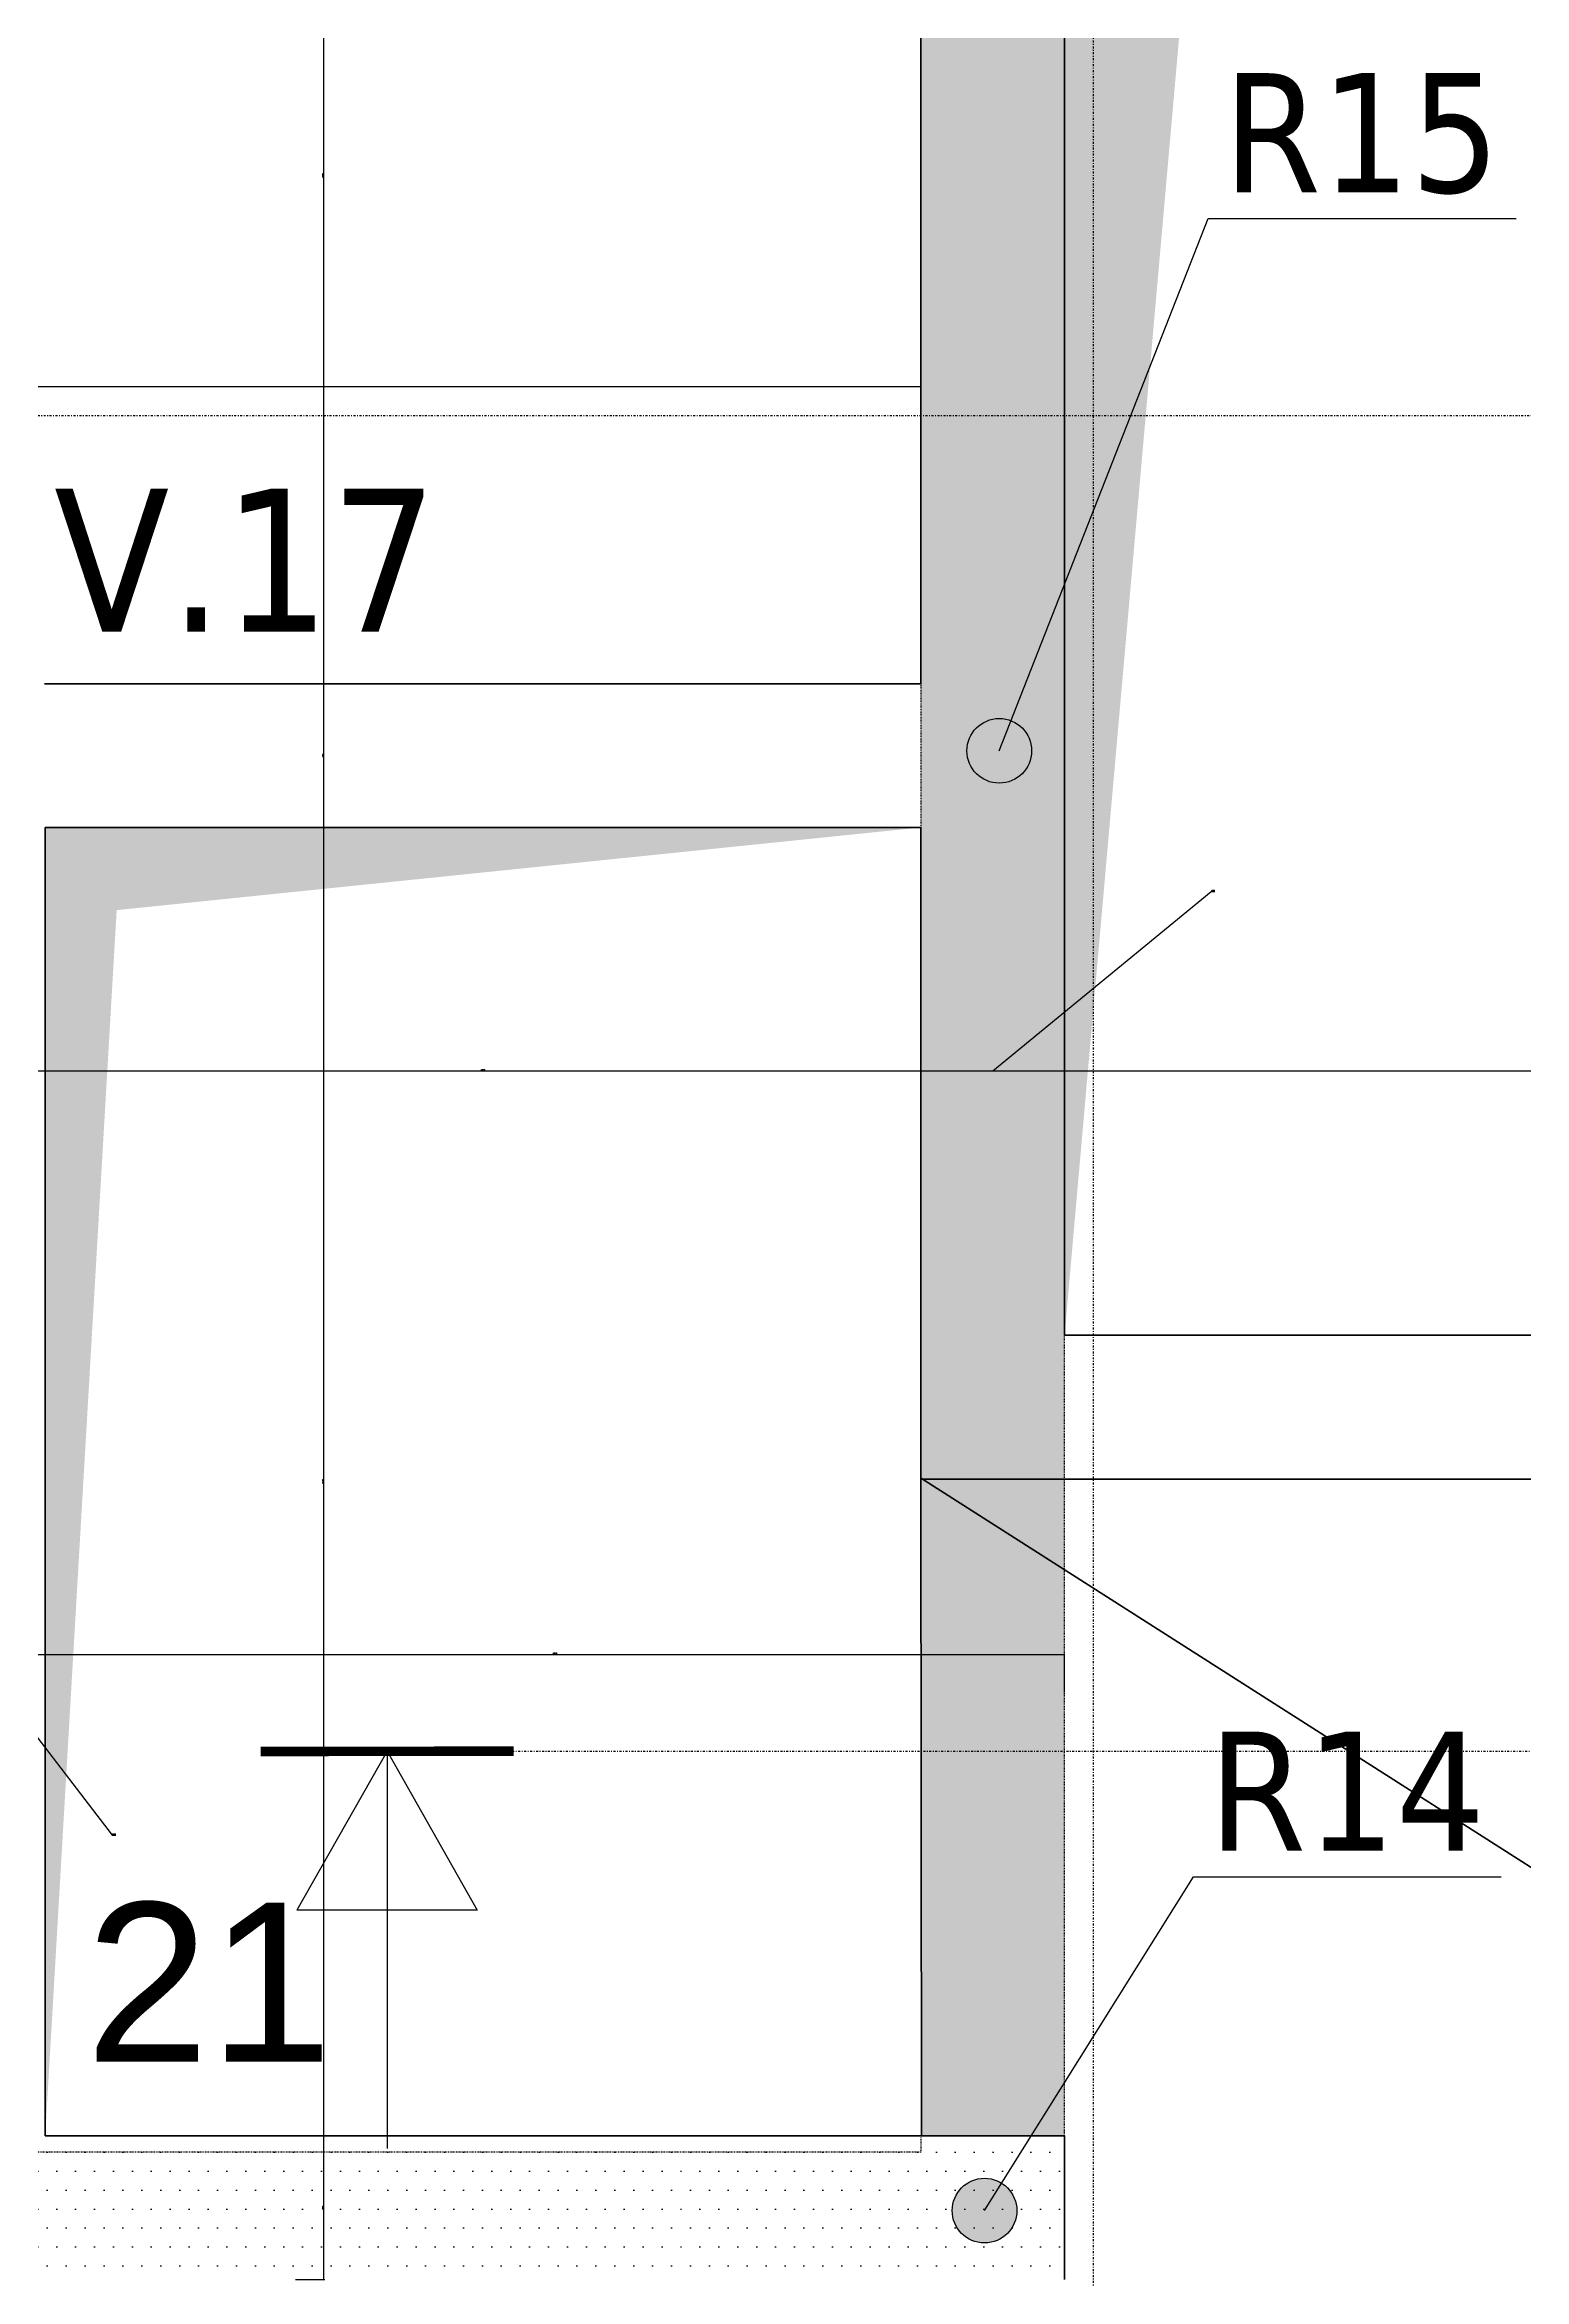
# Model space of a CAD drawing. Extents: x -12912 to 27386, y 1818 to 8189.
# Drawn here: x 5382 to 5568.2, y 6023.9 to 6305.2 of the extents above; entities that cross this region are included whole.
import ezdxf

# ---------------------------------------------------------------- set-up
doc = ezdxf.new("R2010")
doc.units = 0
doc.header["$MEASUREMENT"] = 0
for name, pattern in [('CACHE2', [4.7625, 3.175, -1.5875]), ('GrDotted', [0.4, 0.1, -0.1, 0.1, -0.1]), ('GrFeatureAxis', [0.85, 0.25, -0.2, 0.1, -0.2, 0.1]), ('STRICHPUNKT2_S11', [0.9, 0.7, -0.1, 0, -0.1])]:
    doc.linetypes.add(name, pattern=pattern)
doc.layers.get('0').update_dxf_attribs({"linetype": 'CONTINUOUS'})
doc.layers.get('DEFPOINTS').update_dxf_attribs({"linetype": 'CONTINUOUS'})
for name, color, linetype in [('K_ENT_M_Building_Coffrage PH Sous sol', 7, 'CONTINUOUS'), ('STR_COTATION', 1, 'CONTINUOUS'), ('STR_dob_liaisons_voiles', 23, 'CONTINUOUS'), ('STR_RESV_DALLE', 11, 'CONTINUOUS'), ('STR_SURCH', 9, 'CACHE2'), ('STR_TXT_V', 102, 'CONTINUOUS')]:
    doc.layers.add(name, color=color, linetype=linetype)
for name, color, linetype, lineweight in [('STR_AXES', 4, 'STRICHPUNKT2_S11', 25), ('STR_DALLES', 103, 'CONTINUOUS', 35), ('STR_dob_dalles', 130, 'CONTINUOUS', 35), ('STR_VOILES', 6, 'CONTINUOUS', 70)]:
    doc.layers.add(name, color=color, linetype=linetype, lineweight=lineweight)
doc.styles.add('EPAIS', font='TAHOMA.TTF')
doc.styles.add('GrCut', font='swissli.ttf', dxfattribs={"height": 0.2})
doc.styles.add('GrDimensions', font='simplex.shx')
doc.dimstyles.new('GrDimensions', dxfattribs={"dimtxt": 0.09, "dimasz": 0.05, "dimexe": 0.07, "dimexo": 0, "dimgap": 0.05, "dimtad": 1, "dimzin": 0, "dimdsep": 46, "dimtxsty": 'GrDimensions', "dimblk": 'ARCHTICK', "dimblk1": 'ARCHTICK', "dimblk2": 'ARCHTICK', "dimcen": 0.09, "dimadec": 0, "dimazin": 0, "dimtfac": 1, "dimtdec": 4, "dimtmove": 0, "dimatfit": 3, "dimldrblk": 'OPEN30', "dimfxl": 0, "dimtolj": 1, "dimtzin": 0, "dimarcsym": 0})

# ---------------------------------------------------------------- blocks, each defined once
blk = doc.blocks.new('_ArchTick')
at = {"color": 0, "linetype": 'ByBlock', "const_width": 0.15}
blk.add_lwpolyline([(-0.5, -0.5), (0.5, 0.5)], dxfattribs=at)
blk = doc.blocks.new('*D148')
at = {"layer": 'DEFPOINTS', "color": 0, "linetype": 'Continuous'}
for p in [(5244.01, 6262.16), (5492.27, 6262.16), (5492.27, 6262.16)]:
    blk.add_point(p, dxfattribs=at)
at = {"layer": 'STR_COTATION', "color": 0, "linetype": 'Continuous', "lineweight": -2}
for p, q in [((5368.14, 6262.16), (5379.07, 6274.51)), ((5379.07, 6274.51), (5379.78, 6274.51)), ((5244.01, 6262.16), (5244.01, 6262.25)), ((5244.01, 6262.16), (5492.27, 6262.16)), ((5492.27, 6262.16), (5492.27, 6262.25))]:
    blk.add_line(p, q, dxfattribs=at)
at = {"layer": 'STR_COTATION', "color": 0, "linetype": 'Continuous', "lineweight": -2, "xscale": 0.065, "yscale": 0.065, "zscale": 0.065, "rotation": 180}
blk.add_blockref('_ArchTick', (5244.01, 6262.16), dxfattribs=at)
at = {"layer": 'STR_COTATION', "color": 0, "linetype": 'Continuous', "lineweight": -2, "xscale": 0.065, "yscale": 0.065, "zscale": 0.065}
blk.add_blockref('_ArchTick', (5492.27, 6262.16), dxfattribs=at)
at = {"layer": 'STR_COTATION', "color": 0, "linetype": 'Continuous', "lineweight": -3, "insert": (5379.43, 6274.63), "char_height": 0.117, "attachment_point": 5, "style": 'GrDimensions'}
blk.add_mtext('\\A1;248.26', dxfattribs=at)
blk = doc.blocks.new('_Open30')
at = {"color": 0, "linetype": 'ByBlock', "lineweight": -2}
for p, q in [((-1, 0.3), (0, 0)), ((0, 0), (-1, -0.3)), ((0, 0), (-1, 0))]:
    blk.add_line(p, q, dxfattribs=at)
blk = doc.blocks.new('*D380')
at = {"layer": 'DEFPOINTS', "color": 0, "linetype": 'Continuous'}
for p in [(5382.05, 6102.58), (5363.96, 6097.86), (5382.05, 6099.66)]:
    blk.add_point(p, dxfattribs=at)
at = {"layer": 'STR_COTATION', "color": 0, "linetype": 'Continuous', "lineweight": -2}
for p, q in [((5363.96, 6097.86), (5363.96, 6102.67)), ((5363.96, 6102.58), (5382.05, 6102.58)), ((5373.01, 6102.58), (5390.47, 6079.82)), ((5382.05, 6099.66), (5382.05, 6102.67)), ((5390.47, 6079.82), (5390.96, 6079.82))]:
    blk.add_line(p, q, dxfattribs=at)
at = {"layer": 'STR_COTATION', "color": 0, "linetype": 'Continuous', "lineweight": -2, "xscale": 0.065, "yscale": 0.065, "zscale": 0.065, "rotation": 180}
blk.add_blockref('_ArchTick', (5363.96, 6102.58), dxfattribs=at)
at = {"layer": 'STR_COTATION', "color": 0, "linetype": 'Continuous', "lineweight": -2, "xscale": 0.065, "yscale": 0.065, "zscale": 0.065}
blk.add_blockref('_ArchTick', (5382.05, 6102.58), dxfattribs=at)
at = {"layer": 'STR_COTATION', "color": 0, "linetype": 'Continuous', "lineweight": -3, "insert": (5390.71, 6079.94), "char_height": 0.117, "attachment_point": 5, "style": 'GrDimensions'}
blk.add_mtext('\\A1;1810', dxfattribs=at)
blk = doc.blocks.new('*D381')
at = {"layer": 'DEFPOINTS', "color": 0, "linetype": 'Continuous'}
for p in [(5510.37, 6102.58), (5382.05, 6099.66), (5510.37, 6097.87)]:
    blk.add_point(p, dxfattribs=at)
at = {"layer": 'STR_COTATION', "color": 0, "linetype": 'Continuous', "lineweight": -2}
for p, q in [((5382.05, 6099.66), (5382.05, 6102.67)), ((5382.05, 6102.58), (5510.37, 6102.58)), ((5510.37, 6097.87), (5510.37, 6102.67))]:
    blk.add_line(p, q, dxfattribs=at)
at = {"layer": 'STR_COTATION', "color": 0, "linetype": 'Continuous', "lineweight": -2, "xscale": 0.065, "yscale": 0.065, "zscale": 0.065, "rotation": 180}
blk.add_blockref('_ArchTick', (5382.05, 6102.58), dxfattribs=at)
at = {"layer": 'STR_COTATION', "color": 0, "linetype": 'Continuous', "lineweight": -2, "xscale": 0.065, "yscale": 0.065, "zscale": 0.065}
blk.add_blockref('_ArchTick', (5510.37, 6102.58), dxfattribs=at)
at = {"layer": 'STR_COTATION', "color": 0, "linetype": 'Continuous', "lineweight": -3, "insert": (5446.21, 6102.7), "char_height": 0.117, "attachment_point": 5, "style": 'GrDimensions'}
blk.add_mtext('\\A1;128.31', dxfattribs=at)
blk = doc.blocks.new('*D382')
at = {"layer": 'DEFPOINTS', "color": 0, "linetype": 'Continuous'}
for p in [(5413.54, 6041.98), (5417.14, 6041.98), (5413.54, 6023.88)]:
    blk.add_point(p, dxfattribs=at)
at = {"layer": 'STR_COTATION', "color": 0, "linetype": 'Continuous', "lineweight": -2}
for p, q in [((5413.54, 6041.98), (5417.24, 6041.98)), ((5417.14, 6023.88), (5417.14, 6041.98)), ((5413.54, 6023.88), (5417.24, 6023.88))]:
    blk.add_line(p, q, dxfattribs=at)
at = {"layer": 'STR_COTATION', "color": 0, "linetype": 'Continuous', "lineweight": -2, "xscale": 0.065, "yscale": 0.065, "zscale": 0.065}
for p, rotation in [((5417.14, 6041.98), 90), ((5417.14, 6023.88), 270)]:
    blk.add_blockref('_ArchTick', p, dxfattribs=dict(at, rotation=rotation))
at = {"layer": 'STR_COTATION', "color": 0, "linetype": 'Continuous', "lineweight": -3, "insert": (5417.02, 6032.93), "char_height": 0.117, "attachment_point": 5, "rotation": 90, "style": 'GrDimensions'}
blk.add_mtext('\\A1;1810', dxfattribs=at)
blk = doc.blocks.new('*D383')
at = {"layer": 'DEFPOINTS', "color": 0, "linetype": 'Continuous'}
for p in [(5411.08, 6206.65), (5417.14, 6206.65), (5413.54, 6041.98)]:
    blk.add_point(p, dxfattribs=at)
at = {"layer": 'STR_COTATION', "color": 0, "linetype": 'Continuous', "lineweight": -2}
for p, q in [((5411.08, 6206.65), (5417.24, 6206.65)), ((5417.14, 6041.98), (5417.14, 6206.65)), ((5413.54, 6041.98), (5417.24, 6041.98))]:
    blk.add_line(p, q, dxfattribs=at)
at = {"layer": 'STR_COTATION', "color": 0, "linetype": 'Continuous', "lineweight": -2, "xscale": 0.065, "yscale": 0.065, "zscale": 0.065}
for p, rotation in [((5417.14, 6206.65), 90), ((5417.14, 6041.98), 270)]:
    blk.add_blockref('_ArchTick', p, dxfattribs=dict(at, rotation=rotation))
at = {"layer": 'STR_COTATION', "color": 0, "linetype": 'Continuous', "lineweight": -3, "insert": (5417.02, 6124.31), "char_height": 0.117, "attachment_point": 5, "rotation": 90, "style": 'GrDimensions'}
blk.add_mtext('\\A1;164.67', dxfattribs=at)
blk = doc.blocks.new('*D384')
at = {"layer": 'DEFPOINTS', "color": 0, "linetype": 'Continuous'}
for p in [(5409.99, 6224.75), (5417.14, 6224.75), (5411.08, 6206.65)]:
    blk.add_point(p, dxfattribs=at)
at = {"layer": 'STR_COTATION', "color": 0, "linetype": 'Continuous', "lineweight": -2}
for p, q in [((5409.99, 6224.75), (5417.24, 6224.75)), ((5417.14, 6206.65), (5417.14, 6224.75)), ((5411.08, 6206.65), (5417.24, 6206.65))]:
    blk.add_line(p, q, dxfattribs=at)
at = {"layer": 'STR_COTATION', "color": 0, "linetype": 'Continuous', "lineweight": -2, "xscale": 0.065, "yscale": 0.065, "zscale": 0.065}
for p, rotation in [((5417.14, 6224.75), 90), ((5417.14, 6206.65), 270)]:
    blk.add_blockref('_ArchTick', p, dxfattribs=dict(at, rotation=rotation))
at = {"layer": 'STR_COTATION', "color": 0, "linetype": 'Continuous', "lineweight": -3, "insert": (5417.02, 6215.7), "char_height": 0.117, "attachment_point": 5, "rotation": 90, "style": 'GrDimensions'}
blk.add_mtext('\\A1;1810', dxfattribs=at)
blk = doc.blocks.new('*D390')
at = {"layer": 'DEFPOINTS', "color": 0, "linetype": 'Continuous'}
for p in [(5417.14, 6352.7), (5428.43, 6352.7), (5409.99, 6224.75)]:
    blk.add_point(p, dxfattribs=at)
at = {"layer": 'STR_COTATION', "color": 0, "linetype": 'Continuous', "lineweight": -2}
for p, q in [((5428.43, 6352.7), (5417.05, 6352.7)), ((5417.14, 6224.75), (5417.14, 6352.7)), ((5409.99, 6224.75), (5417.24, 6224.75))]:
    blk.add_line(p, q, dxfattribs=at)
at = {"layer": 'STR_COTATION', "color": 0, "linetype": 'Continuous', "lineweight": -2, "xscale": 0.065, "yscale": 0.065, "zscale": 0.065}
for p, rotation in [((5417.14, 6352.7), 90), ((5417.14, 6224.75), 270)]:
    blk.add_blockref('_ArchTick', p, dxfattribs=dict(at, rotation=rotation))
at = {"layer": 'STR_COTATION', "color": 0, "linetype": 'Continuous', "lineweight": -3, "insert": (5417.02, 6288.72), "char_height": 0.117, "attachment_point": 5, "rotation": 90, "style": 'GrDimensions'}
blk.add_mtext('\\A1;127.95', dxfattribs=at)
blk = doc.blocks.new('*D391')
at = {"layer": 'DEFPOINTS', "color": 0, "linetype": 'Continuous'}
for p in [(5363.96, 6181.16), (5382.06, 6181.16), (5382.06, 6176.01)]:
    blk.add_point(p, dxfattribs=at)
at = {"layer": 'STR_COTATION', "color": 0, "linetype": 'Continuous', "lineweight": -2}
for p, q in [((5363.96, 6181.16), (5363.96, 6175.92)), ((5382.06, 6181.16), (5382.06, 6175.92)), ((5363.96, 6176.01), (5382.06, 6176.01))]:
    blk.add_line(p, q, dxfattribs=at)
at = {"layer": 'STR_COTATION', "color": 0, "linetype": 'Continuous', "lineweight": -2, "xscale": 0.065, "yscale": 0.065, "zscale": 0.065, "rotation": 180}
blk.add_blockref('_ArchTick', (5363.96, 6176.01), dxfattribs=at)
at = {"layer": 'STR_COTATION', "color": 0, "linetype": 'Continuous', "lineweight": -2, "xscale": 0.065, "yscale": 0.065, "zscale": 0.065}
blk.add_blockref('_ArchTick', (5382.06, 6176.01), dxfattribs=at)
at = {"layer": 'STR_COTATION', "color": 0, "linetype": 'Continuous', "lineweight": -3, "insert": (5373.01, 6176.14), "char_height": 0.117, "attachment_point": 5, "style": 'GrDimensions'}
blk.add_mtext('\\A1;1810', dxfattribs=at)
blk = doc.blocks.new('*D392')
at = {"layer": 'DEFPOINTS', "color": 0, "linetype": 'Continuous'}
for p in [(5382.06, 6181.16), (5492.27, 6180.69), (5492.27, 6176.01)]:
    blk.add_point(p, dxfattribs=at)
at = {"layer": 'STR_COTATION', "color": 0, "linetype": 'Continuous', "lineweight": -2}
for p, q in [((5382.06, 6181.16), (5382.06, 6175.92)), ((5492.27, 6180.69), (5492.27, 6175.92)), ((5382.06, 6176.01), (5492.27, 6176.01))]:
    blk.add_line(p, q, dxfattribs=at)
at = {"layer": 'STR_COTATION', "color": 0, "linetype": 'Continuous', "lineweight": -2, "xscale": 0.065, "yscale": 0.065, "zscale": 0.065, "rotation": 180}
blk.add_blockref('_ArchTick', (5382.06, 6176.01), dxfattribs=at)
at = {"layer": 'STR_COTATION', "color": 0, "linetype": 'Continuous', "lineweight": -2, "xscale": 0.065, "yscale": 0.065, "zscale": 0.065}
blk.add_blockref('_ArchTick', (5492.27, 6176.01), dxfattribs=at)
at = {"layer": 'STR_COTATION', "color": 0, "linetype": 'Continuous', "lineweight": -3, "insert": (5437.16, 6176.14), "char_height": 0.117, "attachment_point": 5, "style": 'GrDimensions'}
blk.add_mtext('\\A1;110.21', dxfattribs=at)
blk = doc.blocks.new('*D509')
at = {"layer": 'DEFPOINTS', "color": 0, "linetype": 'Continuous'}
for p in [(5510.37, 6180.69), (5670.32, 6176.01), (5670.32, 6169.74)]:
    blk.add_point(p, dxfattribs=at)
at = {"layer": 'STR_COTATION', "color": 0, "linetype": 'Continuous', "lineweight": -2}
for p, q in [((5510.37, 6180.69), (5510.37, 6175.92)), ((5510.37, 6176.01), (5670.32, 6176.01)), ((5670.32, 6169.74), (5670.32, 6176.1))]:
    blk.add_line(p, q, dxfattribs=at)
at = {"layer": 'STR_COTATION', "color": 0, "linetype": 'Continuous', "lineweight": -2, "xscale": 0.065, "yscale": 0.065, "zscale": 0.065, "rotation": 180}
blk.add_blockref('_ArchTick', (5510.37, 6176.01), dxfattribs=at)
at = {"layer": 'STR_COTATION', "color": 0, "linetype": 'Continuous', "lineweight": -2, "xscale": 0.065, "yscale": 0.065, "zscale": 0.065}
blk.add_blockref('_ArchTick', (5670.32, 6176.01), dxfattribs=at)
at = {"layer": 'STR_COTATION', "color": 0, "linetype": 'Continuous', "lineweight": -3, "insert": (5590.34, 6176.14), "char_height": 0.117, "attachment_point": 5, "style": 'GrDimensions'}
blk.add_mtext('\\A1;159.95', dxfattribs=at)
blk = doc.blocks.new('*D952')
at = {"layer": 'DEFPOINTS', "color": 0, "linetype": 'Continuous'}
for p in [(5492.27, 6176.01), (5510.37, 6176.01), (5510.37, 6176.01)]:
    blk.add_point(p, dxfattribs=at)
at = {"layer": 'STR_COTATION', "color": 0, "linetype": 'Continuous', "lineweight": -2}
for p, q in [((5501.32, 6176.01), (5528.8, 6198.58)), ((5528.8, 6198.58), (5529.3, 6198.58)), ((5492.27, 6176.01), (5492.27, 6176.1)), ((5492.27, 6176.01), (5510.37, 6176.01)), ((5510.37, 6176.01), (5510.37, 6176.1))]:
    blk.add_line(p, q, dxfattribs=at)
at = {"layer": 'STR_COTATION', "color": 0, "linetype": 'Continuous', "lineweight": -2, "xscale": 0.065, "yscale": 0.065, "zscale": 0.065, "rotation": 180}
blk.add_blockref('_ArchTick', (5492.27, 6176.01), dxfattribs=at)
at = {"layer": 'STR_COTATION', "color": 0, "linetype": 'Continuous', "lineweight": -2, "xscale": 0.065, "yscale": 0.065, "zscale": 0.065}
blk.add_blockref('_ArchTick', (5510.37, 6176.01), dxfattribs=at)
at = {"layer": 'STR_COTATION', "color": 0, "linetype": 'Continuous', "lineweight": -3, "insert": (5529.05, 6198.7), "char_height": 0.117, "attachment_point": 5, "style": 'GrDimensions'}
blk.add_mtext('\\A1;1810', dxfattribs=at)

msp = doc.modelspace()

# ---------------------------------------------------------------- hatches: boundary and pattern name
at = {"layer": 'STR_dob_liaisons_voiles', "ltscale": 4.5}
h = msp.add_hatch(color=256, dxfattribs=at)
h.paths.add_polyline_path([(5503.634, 6220.086, 0.0938149), (5502.146, 6220.368), (5502.146, 6216.298)])
h.paths.add_polyline_path([(5502.146, 6216.298), (5502.146, 6212.228, 0.4142136), (5506.216, 6216.298, 0.3084139), (5503.634, 6220.086)])
h.paths.add_polyline_path([(5502.146, 6220.368, 0.4142136), (5498.077, 6216.298, 0.4142136), (5502.146, 6212.228)])
h = msp.add_hatch(color=256, dxfattribs=at)
h.paths.add_polyline_path([(5501.776, 6036.358, 0.0938149), (5500.289, 6036.64), (5500.289, 6032.57)])
h.paths.add_polyline_path([(5500.289, 6032.57), (5500.289, 6028.5, 0.4142136), (5504.359, 6032.57, 0.3084139), (5501.776, 6036.358)])
h.paths.add_polyline_path([(5500.289, 6036.64, 0.4142136), (5496.219, 6032.57, 0.4142136), (5500.289, 6028.5)])
at = {"layer": 'STR_RESV_DALLE', "linetype": 'Continuous'}
msp.add_hatch(color=256, dxfattribs=at).paths.add_polyline_path([(5510.367, 6327.698), (5510.367, 6142.747), (5525.367, 6312.698)], flags=0)
at = {"layer": 'STR_SURCH', "linetype": 'Continuous'}
h = msp.add_hatch(dxfattribs=at)
h.set_pattern_fill('DOTS', color=256, scale=1.5, style=0)
h.set_pattern_definition([(0, (5243.0074, 5883.9378), (1.190625, 2.38125), [0, -2.38125])])
h.paths.add_polyline_path([(5492.269, 6041.978), (5510.367, 6041.978), (5510.367, 6465.265), (5492.269, 6465.265)])
h = msp.add_hatch(dxfattribs=at)
h.set_pattern_fill('DOTS', color=256, scale=1.5, style=0)
h.set_pattern_definition([(0, (5243.0074, 5908.9378), (1.190625, 2.38125), [0, -2.38125])])
h.paths.add_polyline_path([(5365.007, 6039.932), (5365.007, 6023.932), (5510.367, 6023.932), (5510.367, 6039.932)])

# ---------------------------------------------------------------- linework, layer by layer
at = {"layer": 'K_ENT_M_Building_Coffrage PH Sous sol', "color": 7, "linetype": 'Continuous'}
for p, q in [((5425.09, 6090.376), (5413.744, 6070.376)), ((5425.09, 6090.376), (5425.09, 6070.376)), ((5425.09, 6090.376), (5436.436, 6070.376)), ((5436.436, 6070.376), (5413.744, 6070.376)), ((5425.09, 6070.376), (5425.09, 6040.376))]:
    msp.add_line(p, q, dxfattribs=at)
at = {"layer": 'K_ENT_M_Building_Coffrage PH Sous sol', "color": 7, "linetype": 'GrFeatureAxis'}
for points in [[(-1174.64, 6258.483), (7646.442, 6258.483)], [(5425.09, 6090.376), (5942.208, 6090.376)]]:
    msp.add_lwpolyline(points, dxfattribs=at)
at = {"layer": 'K_ENT_M_Building_Coffrage PH Sous sol', "color": 7, "linetype": 'Continuous', "const_width": 1.2}
msp.add_lwpolyline([(5441.015, 6090.396), (5409.165, 6090.356)], dxfattribs=at)
at = {"layer": 'STR_AXES', "linetype": 'GrFeatureAxis'}
msp.add_line((5514.007, 5622.963), (5514.007, 8022.963), dxfattribs=at)
at = {"layer": 'STR_DALLES', "linetype": 'Continuous'}
msp.add_line((5492.337, 6041.978), (5492.269, 6124.65), dxfattribs=at)
at = {"layer": 'STR_dob_dalles', "linetype": 'Continuous', "lineweight": 35}
msp.add_line((5638.804, 6031.279), (5492.367, 6124.722), dxfattribs=at)
at = {"layer": 'STR_dob_liaisons_voiles', "ltscale": 4.5}
for p, q in [((5502.146, 6216.298), (5528.462, 6283.315)), ((5528.462, 6283.315), (5567.2, 6283.315)), ((5500.289, 6032.57), (5526.604, 6074.587)), ((5526.604, 6074.587), (5565.343, 6074.587))]:
    msp.add_line(p, q, dxfattribs=at)
for centre in [(5502.146, 6216.298), (5500.289, 6032.57)]:
    msp.add_circle(centre, 4.07, dxfattribs=at)
at = {"layer": 'STR_RESV_DALLE', "linetype": 'Continuous'}
for points in [[(5384.205, 5906.369), (5246.433, 5906.369), (5256.835, 5915.363), (5246.433, 6206.747)], [(5382.053, 6041.979), (5382.056, 6206.65), (5391.05, 6196.248), (5492.269, 6206.65)]]:
    msp.add_solid(points, dxfattribs=at)
at = {"layer": 'STR_SURCH', "linetype": 'GrDotted', "ltscale": 0.25}
msp.add_line((5492.269, 6224.747), (5492.269, 6206.65), dxfattribs=at)
at = {"layer": 'STR_SURCH', "linetype": 'GrDotted'}
for p, q in [((5510.367, 6041.978), (5510.367, 6142.698)), ((5492.269, 6039.932), (5381.007, 6039.932))]:
    msp.add_line(p, q, dxfattribs=at)
at = {"layer": 'STR_SURCH', "linetype": 'GrDotted', "ltscale": 0.051137}
msp.add_line((5492.269, 6041.978), (5492.269, 6039.932), dxfattribs=at)
at = {"layer": 'STR_VOILES', "linetype": 'Continuous'}
for p, q in [((5492.269, 6224.747), (5492.269, 6352.698)), ((5510.367, 6352.698), (5510.367, 6142.747)), ((5381.959, 6224.747), (5492.269, 6224.747)), ((5382.056, 6206.65), (5382.053, 6041.979)), ((5492.269, 6206.65), (5382.056, 6206.65)), ((5492.269, 6124.65), (5492.269, 6206.65)), ((5510.367, 6142.747), (5670.316, 6142.747)), ((5670.316, 6124.65), (5492.269, 6124.65)), ((5382.053, 6041.979), (5510.367, 6041.978)), ((5510.367, 6041.978), (5510.367, 6023.88))]:
    msp.add_line(p, q, dxfattribs=at)

# ---------------------------------------------------------------- texts
at = {"layer": 'K_ENT_M_Building_Coffrage PH Sous sol', "color": 7, "linetype": 'Continuous', "insert": (5402.68, 6061.337), "char_height": 20, "attachment_point": 5, "style": 'GrCut'}
msp.add_mtext('21', dxfattribs=at)
at = {"layer": 'STR_dob_liaisons_voiles', "ltscale": 4.5, "style": 'EPAIS'}
for s, p in [('R15', (5530.351, 6286.59)), ('R14', (5528.493, 6077.862))]:
    msp.add_text(s, height=15, dxfattribs=at).set_placement(p)
at = {"layer": 'STR_TXT_V', "ltscale": 4.5, "style": 'EPAIS'}
msp.add_text('V.17', height=18, dxfattribs=at).set_placement((5383.164, 6231.288))

# ---------------------------------------------------------------- dimensions: what is measured, and where the dimension line sits
at = {"layer": 'STR_COTATION', "linetype": 'Continuous', "lineweight": -3}
for base, p1, p2, override, picture, middle in [((5417.145, 6352.698), (5409.991, 6224.747), (5428.435, 6352.698), {"dimscale": 1.3, "dimtmove": 1}, '*D390', (5417.021, 6288.723)), ((5417.145, 6224.747), (5411.078, 6206.65), (5409.991, 6224.747), {"dimscale": 1.3, "dimdec": 0, "dimlfac": 100, "dimzin": 0, "dimtmove": 1}, '*D384', (5417.021, 6215.698)), ((5417.145, 6206.65), (5413.539, 6041.978), (5411.078, 6206.65), {"dimscale": 1.3, "dimtmove": 1}, '*D383', (5417.021, 6124.314)), ((5417.145, 6041.978), (5413.539, 6023.881), (5413.539, 6041.978), {"dimscale": 1.3, "dimtxt": 0.09, "dimasz": 0.05, "dimexe": 0.07, "dimexo": 0, "dimgap": 0.05, "dimtad": 1, "dimjust": 0, "dimtih": 0, "dimtoh": 0, "dimdec": 0, "dimlfac": 100, "dimrnd": 0, "dimzin": 0, "dimdsep": 46, "dimlunit": 2, "dimpost": '', "dimtxsty": 'GrDimensions', "dimblk": 'ArchTick', "dimblk1": 'ArchTick', "dimblk2": 'ArchTick', "dimsah": 0, "dimtsz": 0, "dimcen": 0.09, "dimdle": 0, "dimse1": 0, "dimse2": 0, "dimsd1": 0, "dimsd2": 0, "dimclrd": 0, "dimclre": 0, "dimclrt": 0, "dimaunit": 0, "dimadec": 0, "dimazin": 0, "dimtol": 0, "dimlim": 0, "dimtp": 0, "dimtm": 0, "dimtfac": 1, "dimtdec": 4, "dimtix": 0, "dimtofl": 1, "dimtmove": 1, "dimatfit": 3, "dimldrblk": 'Open30', "dimtvp": 0, "dimfrac": 0, "dimtolj": 1, "dimtzin": 0, "dimlwd": 65534, "dimlwe": 65534}, '*D382', (5417.021, 6032.93))]:
    dim = msp.add_linear_dim(base=base, p1=p1, p2=p2, angle=90, dimstyle='GrDimensions', override=override, dxfattribs=at)
    dim.commit()
    dim.dimension.update_dxf_attribs({"geometry": picture, "text_midpoint": middle})
for base, p1, p2, override, picture, middle in [((5492.269, 6262.156), (5244.009, 6262.156), (5492.269, 6262.156), {"dimscale": 1.3, "dimtmove": 1}, '*D148', (5379.139, 6274.506)), ((5510.367, 6176.013), (5492.269, 6176.013), (5510.367, 6176.013), {"dimscale": 1.3, "dimdec": 0, "dimlfac": 100, "dimtmove": 1}, '*D952', (5528.866, 6198.581)), ((5382.054, 6102.575), (5363.956, 6097.861), (5382.054, 6099.655), {"dimscale": 1.3, "dimdec": 0, "dimlfac": 100, "dimzin": 0, "dimtmove": 1}, '*D380', (5390.531, 6079.818))]:
    dim = msp.add_linear_dim(base=base, p1=p1, p2=p2, dimstyle='GrDimensions', override=override, dxfattribs=at)
    dim.commit()
    dim.dimension.update_dxf_attribs({"geometry": picture, "text_midpoint": middle, "dimtype": 160})
for base, p1, p2, override, picture, middle in [((5382.056, 6176.013), (5363.958, 6181.161), (5382.056, 6181.161), {"dimscale": 1.3, "dimtxt": 0.09, "dimasz": 0.05, "dimexe": 0.07, "dimexo": 0, "dimgap": 0.05, "dimtad": 1, "dimjust": 0, "dimtih": 0, "dimtoh": 0, "dimdec": 0, "dimlfac": 100, "dimrnd": 0, "dimzin": 0, "dimdsep": 46, "dimlunit": 2, "dimpost": '', "dimtxsty": 'GrDimensions', "dimblk": 'ArchTick', "dimblk1": 'ArchTick', "dimblk2": 'ArchTick', "dimsah": 0, "dimtsz": 0, "dimcen": 0.09, "dimdle": 0, "dimse1": 0, "dimse2": 0, "dimsd1": 0, "dimsd2": 0, "dimclrd": 0, "dimclre": 0, "dimclrt": 0, "dimaunit": 0, "dimadec": 0, "dimazin": 0, "dimtol": 0, "dimlim": 0, "dimtp": 0, "dimtm": 0, "dimtfac": 1, "dimtdec": 4, "dimtix": 0, "dimtofl": 1, "dimtmove": 1, "dimatfit": 3, "dimldrblk": 'Open30', "dimtvp": 0, "dimfrac": 0, "dimtolj": 1, "dimtzin": 0, "dimlwd": 65534, "dimlwe": 65534}, '*D391', (5373.007, 6176.136)), ((5492.269, 6176.013), (5382.056, 6181.161), (5492.269, 6180.687), {"dimscale": 1.3, "dimtmove": 1}, '*D392', (5437.163, 6176.136)), ((5670.316, 6176.013), (5510.367, 6180.687), (5670.316, 6169.738), {"dimscale": 1.3, "dimtmove": 1}, '*D509', (5590.342, 6176.136)), ((5510.367, 6102.575), (5382.054, 6099.655), (5510.367, 6097.867), {"dimscale": 1.3, "dimtmove": 1}, '*D381', (5446.21, 6102.699))]:
    dim = msp.add_linear_dim(base=base, p1=p1, p2=p2, dimstyle='GrDimensions', override=override, dxfattribs=at)
    dim.commit()
    dim.dimension.update_dxf_attribs({"geometry": picture, "text_midpoint": middle})

doc.saveas('drawing.dxf')
